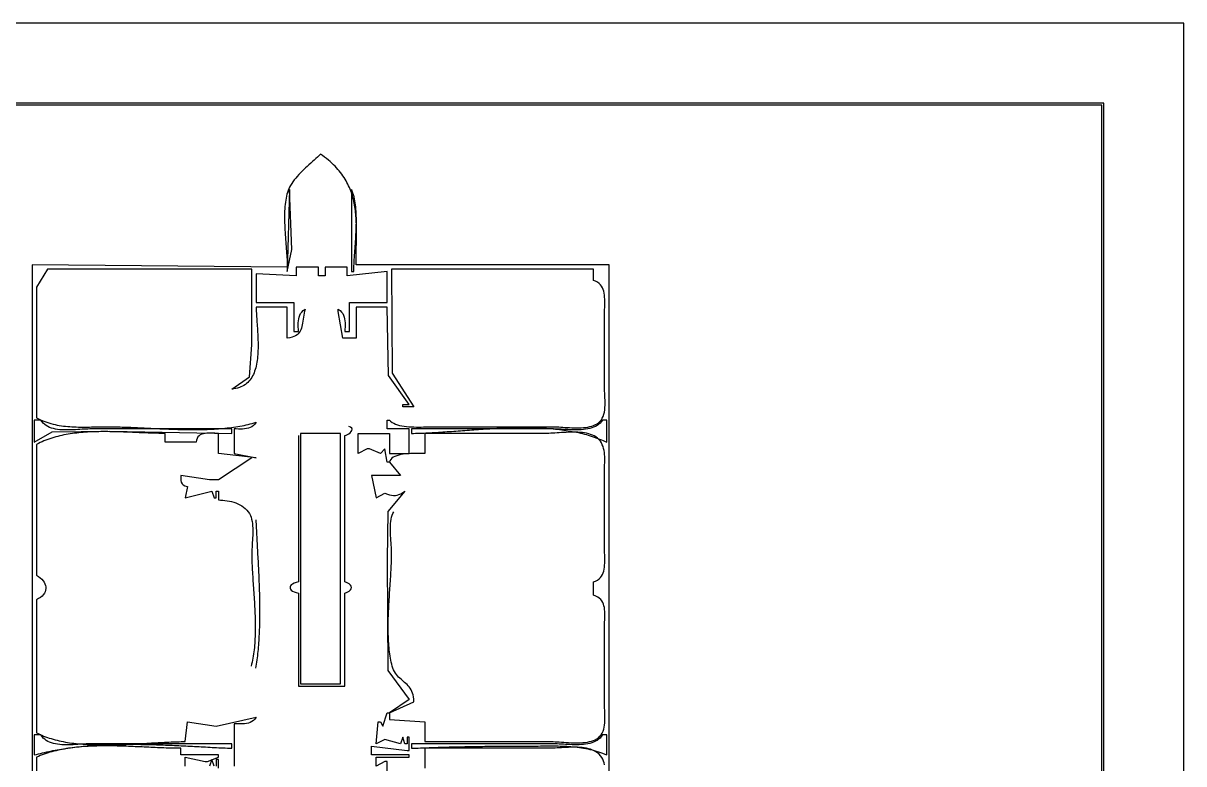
# Model space of a CAD drawing. Header units: metres. Extents: x 0 to 792, y 0 to 1224.
# Drawn here: x 269 to 792, y 890 to 1224 of the extents above; entities that cross this region are included whole.
import ezdxf

# ---------------------------------------------------------------- set-up
doc = ezdxf.new("R2010")
doc.units = ezdxf.units.M

msp = doc.modelspace()

# ---------------------------------------------------------------- linework, layer by layer
for points in [[(0, 1224), (0, 0), (792, 0), (792, 1224), (0, 1224)], [(35, 1188), (35, 53), (756, 53), (756, 1188), (35, 1188)], [(36, 1187), (36, 54), (755, 54), (755, 1187), (36, 1187)], [(403, 1165), (402.31, 1164.323), (401.5929, 1163.6417), (400.853, 1162.9555), (400.0948, 1162.2638), (399.3225, 1161.566), (398.5406, 1160.8617), (397.7534, 1160.1502), (396.9653, 1159.431), (396.1806, 1158.7036), (395.4038, 1157.9674), (394.6392, 1157.2218), (393.8912, 1156.4664), (393.164, 1155.7005), (392.4622, 1154.9235), (391.7901, 1154.1351), (391.152, 1153.3345), (390.5524, 1152.5212), (389.9955, 1151.6947), (389.4858, 1150.8545), (389.0277, 1150), (388.6879, 1149.2682), (388.3808, 1148.5005), (388.1052, 1147.6989), (387.8596, 1146.8652), (387.6428, 1146.0014), (387.4535, 1145.1095), (387.2902, 1144.1912), (387.1518, 1143.2487), (387.0369, 1142.2838), (386.9442, 1141.2984), (386.8723, 1140.2944), (386.8199, 1139.2738), (386.7858, 1138.2386), (386.7685, 1137.1906), (386.7669, 1136.1317), (386.7794, 1135.064), (386.8049, 1133.9893), (386.8421, 1132.9095), (386.8895, 1131.8266), (386.9459, 1130.7426), (387.01, 1129.6593), (387.0804, 1128.5786), (387.1558, 1127.5025), (387.2349, 1126.433), (387.3164, 1125.3719), (387.399, 1124.3212), (387.4813, 1123.2828), (387.562, 1122.2586), (387.6399, 1121.2506), (387.7135, 1120.2607), (387.7816, 1119.2909), (387.8428, 1118.3429), (387.8959, 1117.4189), (387.9394, 1116.5206), (387.9722, 1115.6501), (387.9928, 1114.8092), (388, 1114), (273, 1115), (273, 603)], [(533, 592), (533, 1115), (419, 1115), (419.0024, 1116.045), (419.0094, 1117.081), (419.0201, 1118.1082), (419.0339, 1119.1265), (419.05, 1120.1362), (419.0679, 1121.1373), (419.0866, 1122.1298), (419.1057, 1123.114), (419.1242, 1124.0898), (419.1417, 1125.0574), (419.1573, 1126.0168), (419.1703, 1126.9682), (419.18, 1127.9117), (419.1858, 1128.8473), (419.187, 1129.7751), (419.1827, 1130.6953), (419.1724, 1131.6079), (419.1553, 1132.5129), (419.1307, 1133.4106), (419.0979, 1134.301), (419.0563, 1135.1842), (419.005, 1136.0603), (418.9435, 1136.9294), (418.8709, 1137.7915), (418.7867, 1138.6468), (418.69, 1139.4954), (418.5803, 1140.3373), (418.4567, 1141.1726), (418.3186, 1142.0015), (418.1653, 1142.824), (417.9961, 1143.6403), (417.8102, 1144.4503), (417.607, 1145.2543), (417.3858, 1146.0523), (417.1458, 1146.8444), (416.8864, 1147.6306), (416.6069, 1148.4112), (416.3065, 1149.1861), (415.9846, 1149.9555), (415.6404, 1150.7195), (415.2732, 1151.4781), (414.8824, 1152.2314), (414.4672, 1152.9796), (414.027, 1153.7228), (413.561, 1154.4609), (413.0685, 1155.1942), (412.5488, 1155.9227), (412.0013, 1156.6465), (411.4251, 1157.3657), (410.8197, 1158.0804), (410.1843, 1158.7907), (409.5182, 1159.4966), (408.8207, 1160.1984), (408.0911, 1160.896), (407.3287, 1161.5895), (406.5328, 1162.2791), (405.7026, 1162.9649), (404.8376, 1163.6469), (403.9369, 1164.3252), (403, 1165)], [(389, 1149), (388, 1112), (390, 1122), (389, 1149)], [(417, 1149), (417, 1112), (418, 1112), (418.0062, 1112.8527), (418.0243, 1113.7286), (418.053, 1114.6262), (418.0913, 1115.5443), (418.138, 1116.4813), (418.192, 1117.4359), (418.2521, 1118.4068), (418.3172, 1119.3925), (418.3862, 1120.3917), (418.458, 1121.4029), (418.5314, 1122.4249), (418.6053, 1123.4561), (418.6786, 1124.4953), (418.7501, 1125.541), (418.8187, 1126.5918), (418.8833, 1127.6464), (418.9428, 1128.7034), (418.9959, 1129.7614), (419.0417, 1130.819), (419.0789, 1131.8749), (419.1064, 1132.9276), (419.1232, 1133.9757), (419.128, 1135.018), (419.1197, 1136.0529), (419.0973, 1137.0792), (419.0595, 1138.0954), (419.0053, 1139.1001), (418.9335, 1140.092), (418.843, 1141.0696), (418.7326, 1142.0316), (418.6013, 1142.9767), (418.4479, 1143.9034), (418.2712, 1144.8103), (418.0702, 1145.696), (417.8437, 1146.5593), (417.5906, 1147.3986), (417.3097, 1148.2126), (417, 1149)], [(392, 1114), (392, 1110), (374, 1111), (374, 1098), (391, 1098), (391, 1085), (393, 1085), (392.9909, 1085.9898), (392.9734, 1086.9632), (392.964, 1087.9166), (392.9796, 1088.8463), (393.0366, 1089.7488), (393.1519, 1090.6205), (393.3421, 1091.4577), (393.6239, 1092.2568), (394.0138, 1093.0142), (394.5287, 1093.7262), (395.1852, 1094.3894), (396, 1095), (395.7561, 1094.0874), (395.5569, 1093.176), (395.3921, 1092.2701), (395.2515, 1091.3741), (395.1251, 1090.4925), (395.0025, 1089.6296), (394.8737, 1088.79), (394.7285, 1087.978), (394.5566, 1087.198), (394.348, 1086.4545), (394.0924, 1085.7519), (393.7796, 1085.0947), (393.3996, 1084.4872), (392.9421, 1083.9339), (392.3969, 1083.4393), (391.7539, 1083.0076), (391.0028, 1082.6434), (390.1336, 1082.3512), (389.1361, 1082.1352), (388, 1082), (388, 1096), (374, 1096), (374.0057, 1095.3333), (374.0221, 1094.6388), (374.0481, 1093.9178), (374.0824, 1093.172), (374.124, 1092.403), (374.1717, 1091.6123), (374.2243, 1090.8015), (374.2807, 1089.9722), (374.3397, 1089.1259), (374.4002, 1088.2643), (374.461, 1087.3888), (374.5209, 1086.5011), (374.5789, 1085.6027), (374.6337, 1084.6952), (374.6843, 1083.7801), (374.7294, 1082.8592), (374.7679, 1081.9338), (374.7986, 1081.0057), (374.8204, 1080.0763), (374.8322, 1079.1472), (374.8328, 1078.22), (374.821, 1077.2963), (374.7957, 1076.3777), (374.7557, 1075.4657), (374.6999, 1074.5619), (374.6272, 1073.6678), (374.5362, 1072.7851), (374.4261, 1071.9153), (374.2954, 1071.06), (374.1432, 1070.2207), (373.9683, 1069.3991), (373.7695, 1068.5966), (373.5456, 1067.8149), (373.2955, 1067.0556), (373.0181, 1066.3202), (372.7121, 1065.6102), (372.3766, 1064.9274), (372.0102, 1064.2731), (371.6118, 1063.6491), (371.1803, 1063.0568), (370.7146, 1062.4978), (370.2134, 1061.9738), (369.6757, 1061.4863), (369.1002, 1061.0368), (368.4859, 1060.627), (367.8315, 1060.2584), (367.1359, 1059.9325), (366.398, 1059.651), (365.6166, 1059.4154), (364.7906, 1059.2274), (363.9187, 1059.0883), (363, 1059), (370.9722, 1064.5293), (372, 1079), (372, 1113), (280, 1113), (275, 1105), (275, 1046), (275.9261, 1045.5383), (276.853, 1045.1114), (277.7809, 1044.718), (278.71, 1044.3568), (279.6405, 1044.0264), (280.5726, 1043.7255), (281.5064, 1043.4529), (282.4421, 1043.2073), (283.3799, 1042.9872), (284.32, 1042.7915), (285.2626, 1042.6188), (286.2079, 1042.4678), (287.156, 1042.3373), (288.1072, 1042.2258), (289.0615, 1042.1321), (290.0193, 1042.0549), (290.9806, 1041.9929), (291.9457, 1041.9448), (292.9148, 1041.9093), (293.888, 1041.885), (294.8655, 1041.8706), (295.8475, 1041.8649), (296.8342, 1041.8666), (297.8258, 1041.8743), (298.8225, 1041.8867), (299.8244, 1041.9026), (300.8317, 1041.9206), (301.8446, 1041.9394), (302.8634, 1041.9577), (303.8881, 1041.9742), (304.919, 1041.9877), (305.9562, 1041.9967), (307, 1042), (307.9269, 1041.9974), (308.8601, 1041.99), (309.7993, 1041.978), (310.7442, 1041.9616), (311.6947, 1041.9411), (312.6506, 1041.9167), (313.6117, 1041.8889), (314.5778, 1041.8577), (315.5486, 1041.8235), (316.524, 1041.7865), (317.5038, 1041.7471), (318.4877, 1041.7054), (319.4756, 1041.6617), (320.4673, 1041.6163), (321.4625, 1041.5695), (322.4611, 1041.5215), (323.4629, 1041.4727), (324.4676, 1041.4231), (325.475, 1041.3733), (326.485, 1041.3233), (327.4974, 1041.2734), (328.5119, 1041.224), (329.5283, 1041.1752), (330.5465, 1041.1275), (331.5662, 1041.0809), (332.5873, 1041.0358), (333.6094, 1040.9925), (334.6326, 1040.9512), (335.6564, 1040.9122), (336.6808, 1040.8757), (337.7055, 1040.842), (338.7303, 1040.8114), (339.7551, 1040.7842), (340.7795, 1040.7605), (341.8035, 1040.7408), (342.8268, 1040.7251), (343.8492, 1040.7139), (344.8705, 1040.7074), (345.8905, 1040.7057), (346.9091, 1040.7093), (347.9259, 1040.7184), (348.9408, 1040.7332), (349.9536, 1040.754), (350.9642, 1040.781), (351.9722, 1040.8146), (352.9775, 1040.855), (353.9799, 1040.9024), (354.9792, 1040.9572), (355.9752, 1041.0195), (356.9676, 1041.0898), (357.9564, 1041.1681), (358.9412, 1041.2548), (359.9219, 1041.3502), (360.8982, 1041.4545), (361.8701, 1041.568), (362.8372, 1041.6909), (363.7994, 1041.8236), (364.7564, 1041.9662), (365.7081, 1042.1191), (366.6543, 1042.2825), (367.5947, 1042.4567), (368.5292, 1042.6419), (369.4575, 1042.8384), (370.3795, 1043.0465), (371.295, 1043.2664), (372.2036, 1043.4985), (373.1054, 1043.7429), (374, 1044), (373.3894, 1043.1852), (372.7263, 1042.5287), (372.0142, 1042.0139), (371.2568, 1041.6239), (370.4577, 1041.3421), (369.6205, 1041.152), (368.7488, 1041.0367), (367.8463, 1040.9796), (366.9165, 1040.9641), (365.9631, 1040.9734), (364.9897, 1040.9909), (364, 1041), (364, 1030), (374, 1028), (357, 1030), (357, 1039), (356.164, 1039.0135), (355.299, 1039.0452), (354.417, 1039.0818), (353.5305, 1039.1097), (352.6518, 1039.1155), (351.7931, 1039.0858), (350.9668, 1039.007), (350.1853, 1038.8659), (349.4607, 1038.6488), (348.8055, 1038.3425), (348.2318, 1037.9333), (347.7522, 1037.4079), (347.3788, 1036.7529), (347.1239, 1035.9547), (347, 1035), (333, 1035), (333, 1039), (332.0496, 1039.003), (331.0933, 1039.0119), (330.1314, 1039.0261), (329.1641, 1039.0452), (328.1918, 1039.0687), (327.2146, 1039.0962), (326.2329, 1039.1273), (325.247, 1039.1615), (324.2571, 1039.1983), (323.2635, 1039.2373), (322.2665, 1039.278), (321.2663, 1039.3201), (320.2633, 1039.3629), (319.2576, 1039.4062), (318.2497, 1039.4494), (317.2397, 1039.492), (316.228, 1039.5337), (315.2148, 1039.5739), (314.2004, 1039.6123), (313.1851, 1039.6484), (312.1691, 1039.6817), (311.1528, 1039.7117), (310.1364, 1039.7381), (309.1202, 1039.7603), (308.1044, 1039.778), (307.0894, 1039.7906), (306.0753, 1039.7977), (305.0626, 1039.7989), (304.0515, 1039.7937), (303.0422, 1039.7817), (302.035, 1039.7624), (301.0303, 1039.7353), (300.0282, 1039.7), (299.0291, 1039.6561), (298.0332, 1039.6031), (297.0409, 1039.5405), (296.0523, 1039.4679), (295.0678, 1039.3849), (294.0876, 1039.291), (293.1121, 1039.1857), (292.1415, 1039.0686), (291.1761, 1038.9393), (290.2161, 1038.7972), (289.2618, 1038.642), (288.3136, 1038.4732), (287.3716, 1038.2903), (286.4362, 1038.0928), (285.5077, 1037.8804), (284.5863, 1037.6526), (283.6722, 1037.409), (282.7659, 1037.149), (281.8675, 1036.8722), (280.9773, 1036.5782), (280.0957, 1036.2665), (279.2228, 1035.9367), (278.359, 1035.5883), (277.5045, 1035.2209), (276.6597, 1034.834), (275.8247, 1034.4272), (275, 1034), (275, 975), (275.9002, 974.4597), (276.6945, 973.8739), (277.3815, 973.2489), (277.96, 972.5912), (278.4286, 971.9072), (278.7859, 971.2034), (279.0307, 970.4863), (279.1617, 969.7623), (279.1775, 969.0378), (279.0768, 968.3193), (278.8584, 967.6133), (278.5208, 966.9262), (278.0627, 966.2644), (277.483, 965.6345), (276.7801, 965.0428), (275.9529, 964.4958), (275, 964), (275, 904), (275.7813, 903.608), (276.5763, 903.2338), (277.3848, 902.8772), (278.2063, 902.5377), (279.0404, 902.215), (279.8869, 901.9086), (280.7453, 901.6183), (281.6152, 901.3438), (282.4964, 901.0845), (283.3884, 900.8402), (284.2908, 900.6106), (285.2034, 900.3951), (286.1257, 900.1936), (287.0573, 900.0056), (287.998, 899.8308), (288.9473, 899.6688), (289.9048, 899.5193), (290.8703, 899.3819), (291.8433, 899.2562), (292.8235, 899.1419), (293.8104, 899.0386), (294.8038, 898.946), (295.8033, 898.8636), (296.8084, 898.7912), (297.8189, 898.7284), (298.8344, 898.6749), (299.8545, 898.6302), (300.8788, 898.594), (301.907, 898.5659), (302.9387, 898.5456), (303.9735, 898.5328), (305.0111, 898.527), (306.0511, 898.528), (307.0931, 898.5353), (308.1368, 898.5485), (309.1818, 898.5675), (310.2277, 898.5916), (311.2743, 898.6207), (312.321, 898.6544), (313.3675, 898.6923), (314.4136, 898.7339), (315.4587, 898.7791), (316.5026, 898.8274), (317.5448, 898.8784), (318.5851, 898.9319), (319.623, 898.9873), (320.6581, 899.0445), (321.6902, 899.103), (322.7188, 899.1624), (323.7436, 899.2225), (324.7642, 899.2828), (325.7802, 899.3429), (326.7913, 899.4026), (327.7971, 899.4615), (328.7973, 899.5191), (329.7914, 899.5753), (330.7791, 899.6295), (331.7601, 899.6814), (332.734, 899.7307), (333.7003, 899.777), (334.6588, 899.82), (335.6091, 899.8592), (336.5508, 899.8944), (337.4835, 899.9252), (338.4069, 899.9511), (339.3206, 899.9719), (340.2243, 899.9873), (341.1175, 899.9967), (342, 900), (343, 909), (356, 907), (374, 911), (373.3894, 910.1853), (372.7263, 909.5288), (372.0142, 909.0139), (371.2568, 908.624), (370.4577, 908.3422), (369.6205, 908.152), (368.7488, 908.0368), (367.8463, 907.9797), (366.9165, 907.9641), (365.9631, 907.9734), (364.9897, 907.9909), (364, 908), (364, 889)], [(528.2315, 901.7685), (528.9141, 902.397), (529.4855, 903.1001), (529.9551, 903.8695), (530.332, 904.6964), (530.6255, 905.5723), (530.8448, 906.4887), (530.9994, 907.4371), (531.0983, 908.4089), (531.1509, 909.3955), (531.1664, 910.3885), (531.1542, 911.3792), (531.1233, 912.3591), (531.0833, 913.3197), (531.0432, 914.2524), (531.0123, 915.1486), (531, 916), (531, 953), (531.0101, 953.9466), (531.0337, 954.8997), (531.0605, 955.8535), (531.0801, 956.802), (531.0822, 957.7395), (531.0567, 958.6602), (530.993, 959.558), (530.8811, 960.4273), (530.7105, 961.2621), (530.4711, 962.0567), (530.1524, 962.8052), (529.7441, 963.5016), (529.2361, 964.1403), (528.618, 964.7153), (527.8794, 965.2208), (527.0102, 965.651), (526, 966), (526, 972), (526.9465, 972.3778), (527.7694, 972.8356), (528.477, 973.3671), (529.0778, 973.9661), (529.5803, 974.6266), (529.9928, 975.3424), (530.3238, 976.1072), (530.5818, 976.915), (530.7752, 977.7595), (530.9123, 978.6347), (531.0018, 979.5344), (531.0519, 980.4523), (531.0712, 981.3825), (531.068, 982.3186), (531.0509, 983.2546), (531.0282, 984.1842), (531.0084, 985.1014), (531, 986), (531, 1023), (531.0074, 1023.9073), (531.0245, 1024.8297), (531.0433, 1025.7628), (531.0558, 1026.7019), (531.054, 1027.6426), (531.03, 1028.5803), (530.9759, 1029.5105), (530.8835, 1030.4287), (530.7451, 1031.3304), (530.5526, 1032.2111), (530.298, 1033.0662), (529.9734, 1033.8912), (529.5708, 1034.6815), (529.0823, 1035.4328), (528.4999, 1036.1404), (527.8157, 1036.7998), (527.0216, 1037.4066), (526.2983, 1037.8473), (525.5208, 1038.2277), (524.6937, 1038.5518), (523.8219, 1038.8231), (522.91, 1039.0455), (521.9626, 1039.2228), (520.9846, 1039.3588), (519.9805, 1039.4572), (518.9552, 1039.5218), (517.9133, 1039.5565), (516.8595, 1039.565), (515.7985, 1039.551), (514.7351, 1039.5184), (513.6739, 1039.471), (512.6196, 1039.4125), (511.577, 1039.3467), (510.5507, 1039.2774), (509.5455, 1039.2084), (508.5661, 1039.1434), (507.6171, 1039.0863), (506.7033, 1039.0409), (505.8293, 1039.0108), (505, 1039), (450, 1039), (450, 1030), (449.2754, 1029.9932), (448.4569, 1029.9923), (447.5587, 1029.9922), (446.5951, 1029.9879), (445.5804, 1029.9744), (444.5289, 1029.9466), (443.4547, 1029.8994), (442.3723, 1029.828), (441.2959, 1029.7272), (440.2396, 1029.5921), (439.218, 1029.4176), (438.2451, 1029.1986), (437.3352, 1028.9302), (436.5027, 1028.6073), (435.7619, 1028.2249), (435.1269, 1027.778), (434.612, 1027.2616), (434.2316, 1026.6706), (434, 1026), (433, 1026), (432, 1032), (430, 1030), (425, 1032), (424, 1032), (420, 1030), (420, 1039), (434, 1039), (434, 1030), (443, 1030), (443, 1041), (433, 1041), (433, 1045), (434, 1045), (434.5595, 1044.452), (435.2146, 1043.9701), (435.9564, 1043.5503), (436.7759, 1043.1884), (437.6642, 1042.8805), (438.6126, 1042.6226), (439.6121, 1042.4105), (440.6538, 1042.2403), (441.7289, 1042.1079), (442.8284, 1042.0093), (443.9436, 1041.9405), (445.0655, 1041.8973), (446.1852, 1041.8759), (447.2939, 1041.872), (448.3827, 1041.8818), (449.4427, 1041.9011), (450.465, 1041.926), (451.4407, 1041.9523), (452.3611, 1041.9761), (453.2171, 1041.9934), (454, 1042), (508, 1042), (508.7436, 1041.9889), (509.5448, 1041.9586), (510.3973, 1041.9133), (511.295, 1041.8572), (512.232, 1041.7946), (513.202, 1041.7296), (514.1991, 1041.6666), (515.2172, 1041.6097), (516.2501, 1041.5632), (517.2918, 1041.5314), (518.3362, 1041.5184), (519.3772, 1041.5285), (520.4087, 1041.5659), (521.4247, 1041.6349), (522.4191, 1041.7397), (523.3858, 1041.8846), (524.3186, 1042.0737), (525.2116, 1042.3113), (526.0587, 1042.6017), (526.8537, 1042.9491), (527.5906, 1043.3576), (528.2633, 1043.8316), (528.8658, 1044.3753), (529.3919, 1044.993), (529.9137, 1045.8097), (530.3303, 1046.6926), (530.6523, 1047.6323), (530.8904, 1048.6192), (531.0551, 1049.6438), (531.1573, 1050.6968), (531.2075, 1051.7685), (531.2164, 1052.8496), (531.1947, 1053.9304), (531.153, 1055.0016), (531.1021, 1056.0536), (531.0524, 1057.077), (531.0148, 1058.0623), (531, 1059), (531, 1094), (531.0084, 1094.8985), (531.0282, 1095.8157), (531.0509, 1096.7453), (531.0681, 1097.6813), (531.0712, 1098.6174), (531.0519, 1099.5475), (531.0018, 1100.4655), (530.9124, 1101.3651), (530.7752, 1102.2403), (530.5818, 1103.0849), (530.3239, 1103.8927), (529.9928, 1104.6575), (529.5803, 1105.3733), (529.0778, 1106.0337), (528.477, 1106.6328), (527.7694, 1107.1643), (526.9465, 1107.6221), (526, 1108), (526, 1113), (435, 1113), (435.3179, 1066.1042), (445, 1051), (440, 1051), (440, 1052), (443, 1052), (433.6034, 1065.1042), (433, 1096), (419, 1096), (419, 1082), (413, 1082), (411, 1094), (411, 1095), (411.8147, 1094.3894), (412.4711, 1093.7263), (412.986, 1093.0142), (413.376, 1092.2568), (413.6577, 1091.4577), (413.8479, 1090.6205), (413.9632, 1089.7488), (414.0203, 1088.8463), (414.0358, 1087.9165), (414.0265, 1086.9631), (414.009, 1085.9897), (414, 1085), (416, 1085), (416, 1098), (433, 1098), (433, 1112), (415, 1110), (415, 1114), (405, 1114), (405, 1110), (402, 1110), (402, 1114), (392, 1114)], [(274, 1045), (274, 1035), (282.0941, 1039.7214), (308, 1040), (363, 1039), (363, 1041), (299, 1041), (298.19, 1040.9889), (297.3357, 1040.9587), (296.4423, 1040.9136), (295.5148, 1040.858), (294.558, 1040.7964), (293.577, 1040.733), (292.5769, 1040.6722), (291.5625, 1040.6184), (290.539, 1040.5759), (289.5114, 1040.5492), (288.4846, 1040.5425), (287.4636, 1040.5603), (286.4535, 1040.6069), (285.4592, 1040.6866), (284.4858, 1040.8038), (283.5382, 1040.963), (282.6215, 1041.1683), (281.7407, 1041.4243), (280.9008, 1041.7353), (280.1068, 1042.1056), (279.3636, 1042.5396), (278.6763, 1043.0417), (278.05, 1043.6162), (277.4895, 1044.2675), (277, 1045), (274, 1045)], [(393, 1038), (393, 972), (391.9367, 971.7658), (391.0506, 971.4564), (390.3417, 971.0854), (389.8101, 970.6666), (389.4556, 970.2136), (389.2784, 969.7401), (389.2784, 969.2598), (389.4556, 968.7863), (389.8101, 968.3333), (390.3417, 967.9145), (391.0506, 967.5435), (391.9367, 967.2341), (393, 967), (393, 925), (414, 925), (414, 967), (415.0377, 967.4159), (415.8448, 967.8878), (416.4214, 968.4019), (416.7673, 968.9439), (416.8826, 969.5), (416.7673, 970.056), (416.4214, 970.598), (415.8449, 971.1121), (415.0377, 971.584), (414, 972), (414, 1038), (414.5554, 1038.17), (415.1746, 1038.4609), (415.8012, 1038.8477), (416.379, 1039.3053), (416.8515, 1039.8088), (417.1624, 1040.3331), (417.2553, 1040.8532), (417.0739, 1041.3441), (416.5619, 1041.7808), (415.6628, 1042.1382)], [(530, 1045), (529.4976, 1044.2789), (528.9262, 1043.6372), (528.2906, 1043.0705), (527.5958, 1042.5746), (526.8467, 1042.1453), (526.0482, 1041.7783), (525.2051, 1041.4693), (524.3223, 1041.2142), (523.4049, 1041.0087), (522.4576, 1040.8484), (521.4853, 1040.7293), (520.4931, 1040.6471), (519.4857, 1040.5974), (518.468, 1040.5761), (517.4451, 1040.5789), (516.4217, 1040.6016), (515.4027, 1040.64), (514.3931, 1040.6897), (513.3978, 1040.7465), (512.4217, 1040.8063), (511.4696, 1040.8647), (510.5465, 1040.9175), (509.6572, 1040.9605), (508.8068, 1040.9894), (508, 1041), (444, 1041), (444, 1039), (444.8933, 1039.0173), (445.7938, 1039.0394), (446.7012, 1039.066), (447.6153, 1039.097), (448.536, 1039.132), (449.4631, 1039.1709), (450.3964, 1039.2134), (451.3356, 1039.2595), (452.2807, 1039.3088), (453.2314, 1039.3612), (454.1876, 1039.4165), (455.149, 1039.4745), (456.1156, 1039.5349), (457.087, 1039.5975), (458.0631, 1039.6622), (459.0437, 1039.7288), (460.0287, 1039.797), (461.0179, 1039.8666), (462.011, 1039.9374), (463.0079, 1040.0093), (464.0084, 1040.082), (465.0124, 1040.1553), (466.0195, 1040.229), (467.0298, 1040.303), (468.0429, 1040.3769), (469.0586, 1040.4506), (470.0769, 1040.524), (471.0975, 1040.5967), (472.1202, 1040.6686), (473.1449, 1040.7394), (474.1713, 1040.8091), (475.1993, 1040.8773), (476.2287, 1040.9438), (477.2593, 1041.0086), (478.2909, 1041.0713), (479.3233, 1041.1317), (480.3564, 1041.1897), (481.39, 1041.245), (482.4239, 1041.2975), (483.4578, 1041.3469), (484.4917, 1041.393), (485.5253, 1041.4356), (486.5585, 1041.4746), (487.591, 1041.5096), (488.6227, 1041.5406), (489.6534, 1041.5673), (490.6828, 1041.5894), (491.711, 1041.6069), (492.7375, 1041.6194), (493.7623, 1041.6269), (494.7852, 1041.629), (495.806, 1041.6256), (496.8244, 1041.6164), (497.8404, 1041.6014), (498.8537, 1041.5801), (499.8642, 1041.5526), (500.8716, 1041.5185), (501.8758, 1041.4776), (502.8766, 1041.4298), (503.8738, 1041.3748), (504.8672, 1041.3124), (505.8567, 1041.2425), (506.8421, 1041.1648), (507.8231, 1041.0791), (508.7995, 1040.9852), (509.7713, 1040.883), (510.7382, 1040.7721), (511.7001, 1040.6524), (512.6567, 1040.5237), (513.6078, 1040.3859), (514.5534, 1040.2386), (515.4931, 1040.0816), (516.4269, 1039.9149), (517.3544, 1039.7381), (518.2757, 1039.5511), (519.1903, 1039.3536), (520.0983, 1039.1456), (520.9993, 1038.9266), (521.8933, 1038.6966), (522.7799, 1038.4554), (523.6591, 1038.2026), (524.5307, 1037.9382), (525.3944, 1037.662), (526.2501, 1037.3737), (527.0976, 1037.073), (527.9367, 1036.7599), (528.7672, 1036.4341), (529.589, 1036.0954), (530.4018, 1035.7437), (531.2055, 1035.3786), (532, 1035), (532, 1045), (530, 1045)], [(394, 1039), (394, 926), (412, 926), (412, 1039), (394, 1039)], [(372, 1028), (357, 1018), (356, 1018), (353, 1018), (340, 1020), (340.0261, 1018.8148), (340.0886, 1017.8141), (340.2461, 1016.9814), (340.5573, 1016.3001), (341.0809, 1015.7538), (341.8756, 1015.3259), (343, 1015), (342, 1010), (354, 1013), (355, 1010), (356, 1010), (356, 1013), (357, 1013), (357, 1009), (357.9564, 1008.964), (358.933, 1008.898), (359.9231, 1008.7985), (360.9199, 1008.6618), (361.9168, 1008.4844), (362.9071, 1008.2626), (363.884, 1007.9928), (364.8409, 1007.6716), (365.7711, 1007.2952), (366.6679, 1006.86), (367.5246, 1006.3626), (368.3345, 1005.7992), (369.0909, 1005.1664), (369.7871, 1004.4604), (370.4164, 1003.6777), (370.9722, 1002.8148), (371.3649, 1002.0288), (371.6869, 1001.1809), (371.9441, 1000.2781), (372.1424, 999.3276), (372.2875, 998.3364), (372.3853, 997.3118), (372.4417, 996.2609), (372.4625, 995.1907), (372.4536, 994.1084), (372.4207, 993.0212), (372.3699, 991.9361), (372.3068, 990.8603), (372.2374, 989.801), (372.1675, 988.7652), (372.103, 987.76), (372.0496, 986.7927), (372.0133, 985.8703), (372, 985), (372.0042, 984.0911), (372.0164, 983.1703), (372.0362, 982.2379), (372.063, 981.2945), (372.0963, 980.3407), (372.1356, 979.3768), (372.1803, 978.4035), (372.23, 977.4213), (372.2841, 976.4306), (372.3422, 975.4321), (372.4036, 974.4262), (372.4678, 973.4134), (372.5345, 972.3943), (372.6029, 971.3694), (372.6727, 970.3391), (372.7432, 969.3041), (372.8141, 968.2648), (372.8847, 967.2218), (372.9545, 966.1755), (373.023, 965.1265), (373.0898, 964.0754), (373.1542, 963.0225), (373.2158, 961.9685), (373.274, 960.9139), (373.3283, 959.8591), (373.3783, 958.8048), (373.4233, 957.7514), (373.463, 956.6994), (373.4966, 955.6493), (373.5238, 954.6018), (373.544, 953.5572), (373.5567, 952.5162), (373.5614, 951.4792), (373.5575, 950.4467), (373.5446, 949.4193), (373.5221, 948.3975), (373.4895, 947.3818), (373.4463, 946.3727), (373.3919, 945.3707), (373.3259, 944.3765), (373.2477, 943.3904), (373.1568, 942.413), (373.0527, 941.4448), (372.9349, 940.4863), (372.8028, 939.5381), (372.6559, 938.6007), (372.4938, 937.6746), (372.3159, 936.7603), (372.1216, 935.8583), (371.9105, 934.9691), (371.6821, 934.0934)], [(434, 1026), (439, 1020), (427, 1020), (426, 1020), (428, 1010), (432, 1012), (433.1, 1011.6164), (434.1015, 1011.3192), (435.0247, 1011.1164), (435.8899, 1011.0157), (436.7174, 1011.0251), (437.5275, 1011.1525), (438.3405, 1011.4058), (439.1767, 1011.7929), (440.0564, 1012.3216), (441, 1013), (433.3179, 1003.787), (433, 982), (433.3179, 932.1042), (443, 919), (434, 913), (445, 918), (444.9571, 919.1156), (444.8406, 920.1337), (444.6563, 921.062), (444.4099, 921.9087), (444.1071, 922.6818), (443.7538, 923.3893), (443.3557, 924.0392), (442.9186, 924.6395), (442.4481, 925.1983), (441.9502, 925.7235), (441.4305, 926.2232), (440.8949, 926.7054), (440.349, 927.178), (439.7987, 927.6492), (439.2496, 928.1269), (438.7076, 928.6192), (438.1785, 929.1341), (437.668, 929.6795), (437.1818, 930.2635), (436.7257, 930.8941), (436.3055, 931.5794), (435.927, 932.3273), (435.5958, 933.1459), (435.3179, 934.0432), (435.0938, 934.9259), (434.8868, 935.8213), (434.6962, 936.729), (434.5217, 937.6484), (434.3626, 938.579), (434.2185, 939.5204), (434.0889, 940.472), (433.9733, 941.4334), (433.8711, 942.404), (433.7819, 943.3834), (433.7051, 944.3711), (433.6402, 945.3665), (433.5868, 946.3692), (433.5442, 947.3788), (433.5121, 948.3946), (433.4899, 949.4162), (433.477, 950.4431), (433.4731, 951.4749), (433.4775, 952.511), (433.4898, 953.5509), (433.5094, 954.5942), (433.5359, 955.6403), (433.5688, 956.6888), (433.6074, 957.7391), (433.6514, 958.7908), (433.7002, 959.8434), (433.7533, 960.8964), (433.8103, 961.9492), (433.8705, 963.0014), (433.9335, 964.0526), (433.9988, 965.1021), (434.0658, 966.1496), (434.1341, 967.1945), (434.2032, 968.2364), (434.2725, 969.2746), (434.3415, 970.3088), (434.4098, 971.3385), (434.4768, 972.3631), (434.542, 973.3822), (434.6049, 974.3952), (434.665, 975.4018), (434.7218, 976.4013), (434.7747, 977.3933), (434.8234, 978.3773), (434.8672, 979.3528), (434.9056, 980.3194), (434.9382, 981.2764), (434.9645, 982.2235), (434.9838, 983.1601), (434.9958, 984.0858), (435, 985), (434.9863, 985.8276), (434.9489, 986.7167), (434.8934, 987.6592), (434.8252, 988.6475), (434.7498, 989.6736), (434.6728, 990.7297), (434.5996, 991.8078), (434.5358, 992.9002), (434.4869, 993.9991), (434.4584, 995.0964), (434.4557, 996.1844), (434.4845, 997.2553), (434.5502, 998.3011), (434.6582, 999.3141), (434.8142, 1000.2862), (435.0237, 1001.2098), (435.292, 1002.0769), (435.6249, 1002.8797), (436.0277, 1003.6104)], [(373.8518, 933.1041), (374.0055, 934.0252), (374.1513, 934.9531), (374.2894, 935.8873), (374.4199, 936.8277), (374.543, 937.7741), (374.6589, 938.7264), (374.7676, 939.6843), (374.8694, 940.6476), (374.9643, 941.6161), (375.0526, 942.5896), (375.1344, 943.568), (375.2098, 944.551), (375.279, 945.5385), (375.3422, 946.5302), (375.3994, 947.526), (375.4509, 948.5256), (375.4967, 949.5288), (375.5372, 950.5355), (375.5723, 951.5455), (375.6022, 952.5585), (375.6272, 953.5744), (375.6473, 954.593), (375.6627, 955.614), (375.6735, 956.6373), (375.68, 957.6627), (375.6822, 958.6899), (375.6803, 959.7189), (375.6745, 960.7493), (375.6649, 961.781), (375.6516, 962.8138), (375.6348, 963.8475), (375.6147, 964.8819), (375.5914, 965.9168), (375.5651, 966.952), (375.5359, 967.9874), (375.504, 969.0226), (375.4694, 970.0575), (375.4324, 971.092), (375.3932, 972.1258), (375.3518, 973.1587), (375.3084, 974.1905), (375.2633, 975.221), (375.2164, 976.2501), (375.168, 977.2776), (375.1182, 978.3031), (375.0672, 979.3266), (375.0151, 980.3479), (374.9621, 981.3667), (374.9084, 982.3828), (374.854, 983.3961), (374.7991, 984.4064), (374.7439, 985.4134), (374.6886, 986.417), (374.6332, 987.417), (374.578, 988.4131), (374.523, 989.4052), (374.4685, 990.3931), (374.4146, 991.3765), (374.3614, 992.3553), (374.3091, 993.3294), (374.2579, 994.2984), (374.2078, 995.2622), (374.1591, 996.2206), (374.1119, 997.1734), (374.0663, 998.1203), (374.0225, 999.0613), (373.9807, 999.9962)], [(433, 885), (433, 891), (432, 891), (428, 889), (428, 893), (443, 893), (443, 894), (426, 894), (426, 898), (442, 896), (443, 896), (443, 902), (442, 902), (442, 899), (441, 899), (440, 902), (439, 899), (432, 901), (428, 899), (429, 909), (430, 909), (431, 907), (433, 913), (434, 913), (434, 910), (450, 909), (450, 900), (507, 900), (507.8145, 899.9881), (508.6841, 899.9556), (509.6027, 899.9068), (510.5642, 899.8462), (511.5625, 899.7781), (512.5913, 899.7071), (513.6447, 899.6374), (514.7165, 899.5736), (515.8007, 899.52), (516.891, 899.4811), (517.9813, 899.4613), (519.0657, 899.465), (520.1378, 899.4967), (521.1917, 899.5607), (522.2212, 899.6615), (523.2202, 899.8036), (524.1826, 899.9912), (525.1023, 900.2289), (525.9731, 900.5211), (526.789, 900.8721), (527.5438, 901.2865), (528.2315, 901.7686)], [(274, 903), (274, 894), (274.9223, 894.2487), (275.8481, 894.4895), (276.7773, 894.7225), (277.7097, 894.9476), (278.6453, 895.1651), (279.584, 895.3751), (280.5258, 895.5776), (281.4706, 895.7727), (282.4184, 895.9607), (283.3691, 896.1415), (284.3225, 896.3153), (285.2787, 896.4821), (286.2376, 896.6422), (287.1991, 896.7956), (288.1632, 896.9424), (289.1298, 897.0827), (290.0987, 897.2166), (291.0701, 897.3442), (292.0437, 897.4657), (293.0196, 897.5812), (293.9976, 897.6906), (294.9777, 897.7943), (295.9599, 897.8922), (296.944, 897.9845), (297.9301, 898.0713), (298.918, 898.1526), (299.9076, 898.2287), (300.899, 898.2995), (301.892, 898.3653), (302.8866, 898.426), (303.8827, 898.4819), (304.8802, 898.5331), (305.8792, 898.5795), (306.8795, 898.6214), (307.881, 898.6589), (308.8837, 898.692), (309.8875, 898.7209), (310.8924, 898.7456), (311.8983, 898.7664), (312.9052, 898.7832), (313.9129, 898.7962), (314.9214, 898.8055), (315.9306, 898.8112), (316.9405, 898.8135), (317.951, 898.8123), (318.9621, 898.8079), (319.9736, 898.8003), (320.9856, 898.7897), (321.9979, 898.7761), (323.0104, 898.7597), (324.0232, 898.7405), (325.0362, 898.7187), (326.0492, 898.6944), (327.0623, 898.6677), (328.0753, 898.6386), (329.0882, 898.6074), (330.1009, 898.574), (331.1134, 898.5387), (332.1256, 898.5015), (333.1375, 898.4625), (334.1489, 898.4219), (335.1598, 898.3797), (336.1701, 898.336), (337.1798, 898.291), (338.1888, 898.2448), (339.1971, 898.1974), (340.2046, 898.1491), (341.2111, 898.0997), (342.2167, 898.0496), (343.2213, 897.9988), (344.2248, 897.9474), (345.2272, 897.8955), (346.2284, 897.8432), (347.2282, 897.7907), (348.2268, 897.738), (349.2239, 897.6852), (350.2196, 897.6325), (351.2137, 897.5799), (352.2063, 897.5276), (353.1971, 897.4756), (354.1863, 897.4241), (355.1736, 897.3732), (356.1591, 897.323), (357.1426, 897.2736), (358.1242, 897.2251), (359.1037, 897.1777), (360.0811, 897.1313), (361.0563, 897.0861), (362.0293, 897.0423), (363, 897), (363, 899), (299, 899), (298.1899, 898.9889), (297.3357, 898.9586), (296.4423, 898.9136), (295.5147, 898.858), (294.5579, 898.7963), (293.5769, 898.7329), (292.5768, 898.6722), (291.5625, 898.6183), (290.539, 898.5759), (289.5113, 898.5491), (288.4845, 898.5425), (287.4636, 898.5602), (286.4535, 898.6068), (285.4592, 898.6865), (284.4858, 898.8037), (283.5383, 898.9629), (282.6216, 899.1682), (281.7408, 899.4242), (280.9009, 899.7352), (280.1068, 900.1055), (279.3637, 900.5396), (278.6764, 901.0416), (278.05, 901.6162), (277.4895, 902.2675), (277, 903), (274, 903)], [(530, 903), (529.4976, 902.2789), (528.9261, 901.6372), (528.2906, 901.0705), (527.5958, 900.5746), (526.8467, 900.1453), (526.0481, 899.7783), (525.205, 899.4694), (524.3223, 899.2142), (523.4048, 899.0087), (522.4575, 898.8485), (521.4853, 898.7294), (520.493, 898.6471), (519.4856, 898.5975), (518.468, 898.5762), (517.445, 898.579), (516.4216, 898.6017), (515.4027, 898.64), (514.3931, 898.6897), (513.3978, 898.7465), (512.4217, 898.8063), (511.4696, 898.8647), (510.5465, 898.9175), (509.6572, 898.9605), (508.8068, 898.9894), (508, 899), (444, 899), (444, 897), (444.9996, 897.0423), (445.9992, 897.0836), (446.9987, 897.1238), (447.9981, 897.1629), (448.9974, 897.201), (449.9966, 897.238), (450.9958, 897.274), (451.9949, 897.3089), (452.9939, 897.3429), (453.9929, 897.3758), (454.9918, 897.4078), (455.9908, 897.4387), (456.9896, 897.4687), (457.9885, 897.4978), (458.9874, 897.5258), (459.9862, 897.553), (460.985, 897.5792), (461.9839, 897.6045), (462.9827, 897.6289), (463.9816, 897.6524), (464.9805, 897.6751), (465.9795, 897.6968), (466.9784, 897.7177), (467.9775, 897.7378), (468.9765, 897.757), (469.9757, 897.7754), (470.9749, 897.793), (471.9742, 897.8097), (472.9735, 897.8257), (473.973, 897.8409), (474.9725, 897.8553), (475.9721, 897.869), (476.9719, 897.8819), (477.9718, 897.8941), (478.9717, 897.9055), (479.9719, 897.9163), (480.9721, 897.9263), (481.9725, 897.9356), (482.973, 897.9443), (483.9737, 897.9523), (484.9746, 897.9596), (485.9756, 897.9662), (486.9768, 897.9723), (487.9782, 897.9777), (488.9797, 897.9825), (489.9815, 897.9867), (490.9835, 897.9903), (491.9857, 897.9933), (492.9881, 897.9957), (493.9907, 897.9976), (494.9935, 897.9989), (495.9966, 897.9997), (497, 898), (498.0434, 898.002), (499.0796, 898.0075), (500.1086, 898.0157), (501.1309, 898.0256), (502.1467, 898.0364), (503.1564, 898.0472), (504.1601, 898.0571), (505.1582, 898.0652), (506.151, 898.0706), (507.1387, 898.0725), (508.1217, 898.07), (509.1002, 898.0622), (510.0746, 898.0482), (511.0451, 898.0272), (512.012, 897.9983), (512.9756, 897.9605), (513.9362, 897.913), (514.8941, 897.855), (515.8495, 897.7855), (516.8028, 897.7037), (517.7542, 897.6087), (518.7041, 897.4996), (519.6527, 897.3755), (520.6003, 897.2356), (521.5472, 897.0789), (522.4937, 896.9046), (523.4401, 896.7119), (524.3867, 896.4998), (525.3337, 896.2674), (526.2815, 896.0139), (527.2303, 895.7384), (528.1804, 895.44), (529.1321, 895.1178), (530.0858, 894.771), (531.0416, 894.3987), (532, 894), (532, 903), (530, 903)], [(342, 889), (342, 893), (351, 891), (352, 891), (357, 893), (357, 894), (340, 894), (340, 897), (339.0762, 897.0027), (338.1458, 897.0108), (337.2088, 897.0238), (336.2655, 897.0415), (335.3162, 897.0634), (334.3612, 897.0894), (333.4006, 897.1189), (332.4348, 897.1518), (331.4639, 897.1877), (330.4882, 897.2262), (329.508, 897.267), (328.5235, 897.3098), (327.5349, 897.3542), (326.5425, 897.4), (325.5466, 897.4467), (324.5474, 897.4941), (323.5452, 897.5419), (322.5401, 897.5896), (321.5325, 897.6369), (320.5225, 897.6836), (319.5105, 897.7293), (318.4967, 897.7736), (317.4813, 897.8163), (316.4646, 897.857), (315.4468, 897.8953), (314.4282, 897.9309), (313.4089, 897.9636), (312.3894, 897.9929), (311.3697, 898.0186), (310.3503, 898.0403), (309.3312, 898.0576), (308.3128, 898.0703), (307.2952, 898.078), (306.2789, 898.0804), (305.2639, 898.0771), (304.2505, 898.0678), (303.2391, 898.0522), (302.2298, 898.03), (301.2228, 898.0008), (300.2185, 897.9642), (299.2171, 897.92), (298.2188, 897.8679), (297.2239, 897.8074), (296.2326, 897.7383), (295.2451, 897.6602), (294.2618, 897.5728), (293.2828, 897.4758), (292.3085, 897.3688), (291.339, 897.2515), (290.3746, 897.1235), (289.4155, 896.9846), (288.462, 896.8344), (287.5144, 896.6726), (286.5729, 896.4988), (285.6377, 896.3127), (284.7091, 896.114), (283.7874, 895.9023), (282.8727, 895.6774), (281.9653, 895.4388), (281.0656, 895.1863), (280.1736, 894.9194), (279.2897, 894.638), (278.4141, 894.3416), (277.5471, 894.03), (276.6889, 893.7027), (275.8398, 893.3595), (275, 893), (275, 833)], [(530.917, 889.4806), (530.735, 890.382), (530.4827, 891.253), (530.1504, 892.0876), (529.7282, 892.8798), (529.2065, 893.6235), (528.5755, 894.3126), (527.8255, 894.9413), (527.0908, 895.4288), (526.3085, 895.853), (525.4827, 896.2179), (524.6172, 896.5272), (523.7161, 896.7848), (522.7835, 896.9946), (521.8234, 897.1604), (520.8398, 897.2862), (519.8367, 897.3758), (518.8181, 897.4332), (517.7881, 897.462), (516.7506, 897.4663), (515.7098, 897.4499), (514.6696, 897.4167), (513.6341, 897.3706), (512.6072, 897.3153), (511.5931, 897.2549), (510.5956, 897.1931), (509.6189, 897.1339), (508.667, 897.0811), (507.7438, 897.0386), (506.8535, 897.0103), (506, 897), (450, 897), (450, 888)], [(355, 889), (354, 892), (353, 889)], [(357, 888), (357, 892), (356, 892), (356, 889)]]:
    msp.add_lwpolyline(points)

doc.saveas('drawing.dxf')
